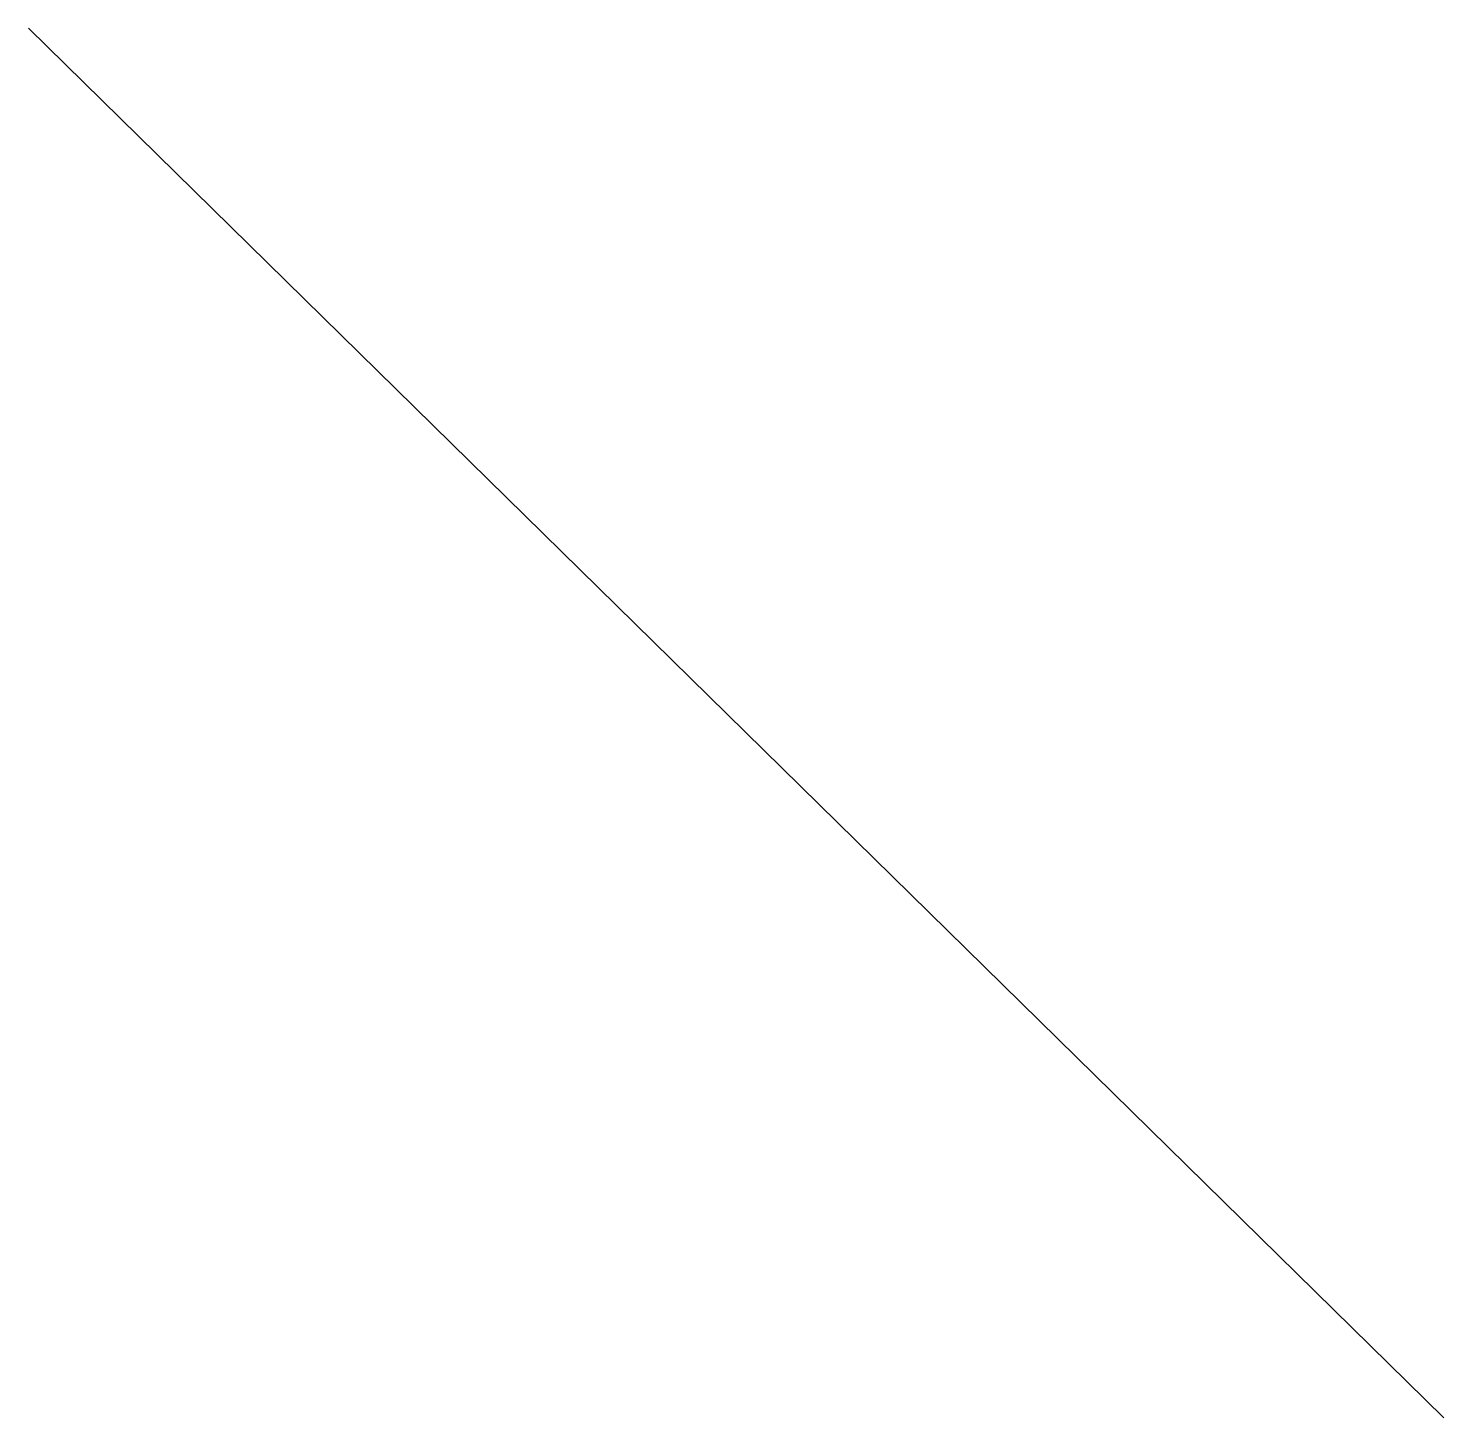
# Model space of a CAD drawing. Header units: millimetres. Extents: x 1536 to 2782, y 1144 to 2367.
import ezdxf

# ---------------------------------------------------------------- set-up
doc = ezdxf.new("R2010")
doc.units = ezdxf.units.MM

msp = doc.modelspace()

# ---------------------------------------------------------------- linework, layer by layer
msp.add_line((1535.9, 2367), (2782.4, 1143.5))

doc.saveas('drawing.dxf')
